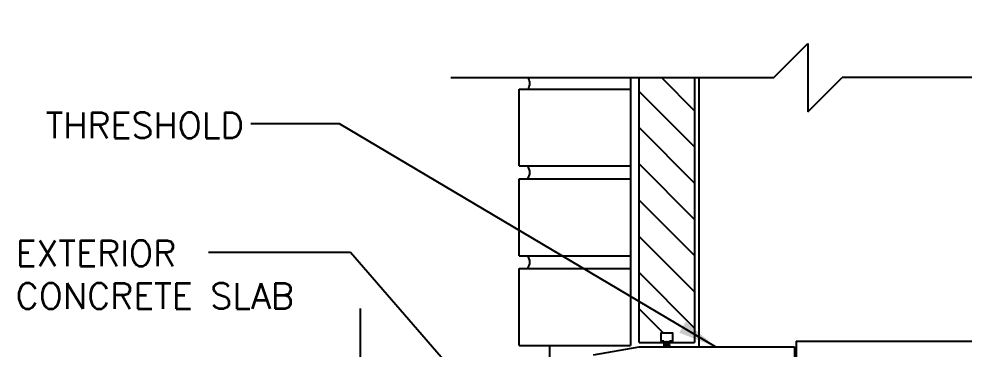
# Model space of a CAD drawing. Header units: inches. Extents: x 102.1 to 149, y 119.8 to 196.6.
# Drawn here: x 102.17 to 129.79, y 158.05 to 167.72 of the extents above; entities that cross this region are included whole.
import ezdxf
from ezdxf.enums import TextEntityAlignment as Align

# ---------------------------------------------------------------- set-up
doc = ezdxf.new("R2010")
doc.units = ezdxf.units.IN
doc.header["$LTSCALE"] = 0.5
doc.header["$MEASUREMENT"] = 0
for name, color, linetype in [('HATCH', 12, 'Continuous'), ('line25', 2, 'Continuous'), ('LINE9', 9, 'Continuous'), ('TEXT', 4, 'Continuous'), ('Web_Edge', 9, 'Continuous')]:
    doc.layers.add(name, color=color, linetype=linetype)
doc.styles.add('DIM', font='romans.shx', dxfattribs={"width": 0.7})
doc.styles.add('ROMANS', font='romans.shx', dxfattribs={"height": 0.75})
doc.dimstyles.new('ext_12', dxfattribs={"dimscale": 12, "dimtxt": 0.09375, "dimasz": 0.09375, "dimexe": 0.09375, "dimexo": 0.0625, "dimgap": 0.0625, "dimtad": 1, "dimdec": 1, "dimzin": 3, "dimdsep": 46, "dimlunit": 4, "dimtxsty": 'DIM', "dimcen": 0.09, "dimdle": 0.09375, "dimclrt": 4, "dimadec": 0, "dimazin": 0, "dimtfac": 1, "dimtdec": 1, "dimtmove": 2, "dimatfit": 3, "dimfxl": 1, "dimfrac": 2, "dimtolj": 1, "dimtzin": 0, "dimarcsym": 0})

msp = doc.modelspace()

# ---------------------------------------------------------------- hatches: boundary and pattern name
at = {"layer": 'HATCH'}
h = msp.add_hatch(dxfattribs=at)
h.set_pattern_fill('AR-CONC', color=256, scale=0.5)
h.set_pattern_definition([(49.99999999999999, (0, 0), (3.586300913003767, -0.3137606749129755), [0.375, -4.125]), (355, (0, 0), (-0.693756668065, 3.760960668500059), [0.3, -3.3]), (100.45144446, (0.298858405, -0.02614672), (2.89254423363556, 3.447199954843147), [0.3187009599999999, -3.505710559999999]), (46.18420000000001, (0, 1), (5.336206653357862, -0.8275964039653827), [0.5625, -6.1875]), (96.63563549, (0.444683725, 0.931033465), (4.673309728371142, 4.870593003872752), [0.47805171, -5.258568799999999]), (351.1841639899999, (0, 1), (4.673309725273866, 4.870593001349951), [0.45, -4.950000005]), (21, (0.5, 0.75), (2.984535260592308, -2.013094453326694), [0.375, -4.125]), (326.0000000000001, (0.5, 0.75), (1.216576659607909, 3.625750225234265), [0.3, -3.3]), (71.45144474, (0.74871127, 0.58224213), (4.201111883649856, 1.612655764031769), [0.31870095, -3.50571056]), (37.50000000000001, (0, 0), (0.06079927658645334, 1.664469269156557), [0, -3.26, 0, -3.35, 0, -3.3125]), (7.499999999999999, (0, 0), (1.315347687210743, 1.972058559411801), [0, -1.91, 0, -3.185, 0, -1.2625]), (327.5, (-1.115, 0), (2.669112180862045, -0.1127743586718988), [0, -1.25, 0, -3.9, 0, -5.175]), (317.5, (-1.615, 0), (2.915930846711931, 0.5005249116615886), [0, -1.625, 0, -2.59, 0, -3.675])])
h.paths.add_polyline_path([(129.911390501622, 195.6356003708626), (125.4390114133246, 195.6356003708626), (124.4390114133246, 194.6356003708626), (124.4390114133246, 196.6356003708626), (123.911390501622, 196.1079794591599), (123.911390501622, 192.8637504260712, 0.06439757034064272), (124.0213941217361, 192.7977909008075), (124.1113941217363, 192.7977909008144), (124.111394121739, 192.7560648408903, -0.2490694201792294), (124.2213941217546, 192.5489416891212), (124.2213941217583, 192.4814416891111, -0.4142135623888804), (124.1588941217583, 192.4189416891077), (124.1113941219728, 192.4189416891077), (124.1113941219682, 192.3489416891076), (124.2163941217499, 192.3489416891076, -0.1889729320647099), (124.3722631974383, 192.2540972007183, 0.1963228336438978), (124.8213941217989, 191.90783748059), (126.1432496906318, 191.6173419143349, 0.05779469062698702), (126.9113905016224, 191.5282554242425, 0.05779469062692096), (127.6795313126122, 191.6173419143349), (129.0013868814449, 191.90783748059, 0.1963228336439379), (129.4505178058056, 192.2540972007183, -0.1889729320647277), (129.606386881494, 192.3489416891076), (129.7113868812757, 192.3489416891076), (129.7113868812712, 192.4189416891077), (129.6638868814857, 192.4189416891077, -0.4142135623888804), (129.6013868814857, 192.4814416891111), (129.6013868814893, 192.5489416891212, -0.2490694201792406), (129.7113868815049, 192.7560648408903), (129.7113868815077, 192.7977909008144), (129.8013868815079, 192.7977909008075, 0.06439757034065217), (129.911390501622, 192.8637504260712)])
h.paths.add_polyline_path([(129.911390501622, 186.6451144335743), (129.911390501622, 188.7341329521441, 0.06439757034050198), (129.8013868815082, 188.8000924774077), (129.7113868815077, 188.8000924774008), (129.7113868815049, 188.8418185373249, -0.2490694201798115), (129.6013868814889, 189.0489416890944), (129.6013868814852, 189.1164416891045, -0.414213562388949), (129.6638868814853, 189.1789416891079), (129.7113868814831, 189.1789416891079), (129.7113868814785, 189.2489416891079), (129.6063868814936, 189.2489416891079, 0.1004604156419606), (129.212688411427, 189.1917789332606, -0.6014354320980371), (129.0931849412014, 189.296662275684, 2.18209482473847), (128.6831047873364, 189.0837528442349, -1), (128.5196762159076, 188.6752297701732, -0.2443795113559023), (128.0712683431007, 189.1959866746241, 0.05315652255485515), (127.9054288888836, 189.8100683065389, 0.2232530870738778), (127.7051011055049, 189.9749221574748), (127.6854827735525, 189.9792335501745, 0.9554715931101395), (127.5471987895588, 189.3857636148925, -0.7355925422348224), (127.5599836599937, 188.9277170377525, -0.08275514747013661), (126.911390501622, 188.8196279539728, -0.08275514747013697), (126.2627973432503, 188.9277170377525, -0.7355925422305359), (126.2755822136854, 189.3857636148917, 0.9554715931394435), (126.1372982296915, 189.9792335501745), (126.1176798977391, 189.9749221574748, 0.2232530870738234), (125.9173521143603, 189.810068306539, 0.0531565225548451), (125.7515126601433, 189.1959866746243, -0.2443795113559962), (125.3031047873363, 188.6752297701732, -1), (125.1396762159075, 189.0837528442348, 2.182094824737381), (124.7295960620423, 189.2966622756839, -0.6014354320940859), (124.6100925918176, 189.1917789332604, 0.1004604156421233), (124.2163941217504, 189.2489416891079), (124.1113941217654, 189.2489416891079), (124.1113941217609, 189.1789416891079), (124.1588941217587, 189.1789416891079, -0.4142135623889427), (124.2213941217587, 189.1164416891045), (124.2213941217551, 189.0489416890944, -0.2490694201798248), (124.111394121739, 188.8418185373249), (124.1113941217363, 188.8000924774008), (124.0213941217358, 188.8000924774077, 0.06439757034050204), (123.911390501622, 188.7341329521441), (123.911390501622, 186.6451144335743), (123.911390501622, 184.5560959150045, 0.06439757034050307), (124.0213941217358, 184.4901363897409), (124.1113941217363, 184.4901363897477), (124.111394121739, 184.4484103298236, -0.2490694201798126), (124.2213941217551, 184.2412871780541), (124.2213941217587, 184.1737871780441, -0.4142135623889448), (124.1588941217587, 184.1112871780407), (124.1113941217609, 184.1112871780407), (124.1113941217654, 184.0412871780407), (124.2163941217504, 184.0412871780407, 0.1004604156419142), (124.6100925918168, 184.0984499338878, -0.6014354320986738), (124.7295960620425, 183.9935665914646, 2.182094824738538), (125.1396762159076, 184.2064760229136, -1), (125.3031047873364, 184.6149990969753, -0.2443795113558765), (125.7515126601432, 184.0942421925245, 0.05315652255487623), (125.9173521143604, 183.4801605606094, 0.2232530870737536), (126.1176798977391, 183.3153067096737), (126.1372982296915, 183.3109953169741, 0.9554715931101506), (126.2755822136852, 183.904465252256, -0.7355925422348171), (126.2627973432503, 184.362511829396, -0.08275514747013657), (126.911390501622, 184.4706009131757, -0.082755147470137), (127.5599836599937, 184.362511829396, -0.7355925422305357), (127.5471987895585, 183.9044652522568, 0.9554715931394591), (127.6854827735525, 183.3109953169741), (127.7051011055048, 183.3153067096737, 0.2232530870733131), (127.9054288888834, 183.4801605606089, 0.05315652255490013), (128.0712683431007, 184.0942421925242, -0.2443795113559932), (128.5196762159077, 184.6149990969753, -1), (128.6831047873364, 184.2064760229137, 2.182094824737266), (129.0931849412016, 183.9935665914646, -0.6014354320937926), (129.2126884114263, 184.0984499338882, 0.1004604156421326), (129.6063868814936, 184.0412871780407), (129.7113868814785, 184.0412871780407), (129.7113868814831, 184.1112871780407), (129.6638868814853, 184.1112871780407, -0.4142135623889552), (129.6013868814852, 184.1737871780441), (129.6013868814889, 184.2412871780541, -0.2490694201798239), (129.7113868815049, 184.4484103298236), (129.7113868815077, 184.4901363897477), (129.8013868815082, 184.4901363897409, 0.06439757034050433), (129.911390501622, 184.5560959150045)])
h.paths.add_polyline_path([(129.911390501622, 180.4264784410774, 0.06439757034064743), (129.8013868815079, 180.492437966341), (129.7113868815077, 180.4924379663341), (129.7113868815049, 180.5341640262582, -0.2490694201792297), (129.6013868814893, 180.7412871780274), (129.6013868814857, 180.8087871780374, -0.4142135623888782), (129.6638868814857, 180.8712871780408), (129.7113868812712, 180.8712871780408), (129.7113868812757, 180.9412871780409), (129.606386881494, 180.9412871780409, -0.1889729320646416), (129.4505178058056, 181.0361316664302, 0.196322833643969), (129.0013868814449, 181.3823913865585), (127.6795313126137, 181.6728869528133, 0.05779469062710307), (126.9113905016215, 181.7619734429061, 0.05779469062703695), (126.1432496906303, 181.6728869528133), (124.8213941217991, 181.3823913865585, 0.196322833643976), (124.3722631974383, 181.0361316664302, -0.1889729320646373), (124.2163941217499, 180.9412871780409), (124.1113941219682, 180.9412871780409), (124.1113941219728, 180.8712871780408), (124.1588941217583, 180.8712871780408, -0.4142135623888782), (124.2213941217583, 180.8087871780374), (124.2213941217546, 180.7412871780274, -0.249069420179241), (124.111394121739, 180.5341640262582), (124.1113941217363, 180.4924379663341), (124.0213941217361, 180.492437966341, 0.06439757034064766), (123.911390501622, 180.4264784410774), (123.911390501622, 177.6451144335744), (124.536390501622, 177.6451144335744), (124.536390501622, 177.6951144335744), (126.4863905016218, 177.6951144335744, 0.4142135623730951), (126.6113905016218, 177.8201144335744), (126.6113905016218, 177.8951144335747, -1), (127.2113905016217, 177.8951144335747), (127.2113905016217, 177.8201144335744, 0.4142135623730929), (127.3363905016217, 177.6951144335744), (129.286390501622, 177.6951144335744), (129.286390501622, 177.6451144335746), (129.911390501622, 177.6451144335746)])
h.paths.add_polyline_path([(129.6873087901346, 157.0570409071646), (129.7873087901344, 157.0570409071645), (129.7873087901347, 157.0870409071647, -0.4142135623728194), (129.8373087901347, 157.1370409071646), (129.9633957466562, 157.1370409071645), (130.0123087901344, 157.2870409071646, -0.6000000000330334), (130.1123087901362, 157.2870409071603), (130.1873087901354, 157.057040907162), (130.1873087901354, 157.7857740237109), (124.1873087901354, 157.7857740237109), (124.1873087901354, 157.0570409071672), (124.262308790133, 157.2870409071602, -0.6000000000335998), (124.3623087901348, 157.2870409071646), (124.4112218336129, 157.1370409071645), (124.5373087901344, 157.1370409071646, -0.4142135623738988), (124.5873087901345, 157.0870409071645), (124.5873087901346, 157.0570409071645), (124.6873087901346, 157.0570409071646), (124.6873087901334, 156.1289536135871), (127.577574162862, 155.6129406820588, -0.1567599104768909), (128.3907965796847, 155.1870360029472, -0.1960606461050439), (128.7955945044202, 155.5777978116199, -1), (128.959023075849, 155.1692747375584, 2.127292751064862), (129.3716087526194, 154.944784109659, -0.311310413433406), (129.4281682491645, 155.0749279979355, 0.2589583704863703), (129.687308790138, 155.5417264288407)])
h.paths.add_polyline_path([(132.1873087901354, 157.285774023711), (130.8748087901354, 157.285774023711), (130.8748087901354, 157.7857740237109), (130.1873087901354, 157.7857740237109), (130.1873087901354, 147.785774023711), (130.6873087901354, 147.785774023711), (132.1873087901354, 155.7143454522823)])
h.paths.add_polyline_path([(142.233910034343, 156.7857740237109), (142.233910034343, 157.7857740237109), (132.8123087901354, 157.7857740237109), (132.8123087901354, 153.7851647115352), (142.233910034343, 153.7857740237109), (142.233910034343, 154.7857740237109), (143.233910034343, 155.7857740237109), (141.233910034343, 155.7857740237109)])
h.paths.add_polyline_path([(127.5775741628603, 155.6129406820591), (124.6873087901334, 156.1289536135871), (124.6873087901311, 155.5417264288406, 0.2589583704863525), (124.9464493311047, 155.0749279979355, -0.311310413432942), (125.0030088276496, 154.9447841096591, 2.127292751063226), (125.4155945044202, 155.1692747375588, -1), (125.5790230758491, 155.5777978116204, -0.3253062266850383), (126.0455978171113, 154.8356318818138, 0.1048804382402392), (126.2179936507061, 154.0238204544855, 1.422913243113593), (126.5515005021978, 154.4909052462453, -0.7355925422348368), (126.5387156317629, 154.9489518233853, -0.08275514747013536), (127.1873087901346, 155.0570409071651, -0.08275514747013614), (127.8359019485063, 154.9489518233854, -0.7355925422305463), (127.8231170780712, 154.4909052462461, 1.422913243107119), (128.1566239295633, 154.0238204544856, 0.1048804382403371), (128.3290197631578, 154.8356318818147, -0.1214965604512347), (128.3907965796847, 155.1870360029471, 0.1567599104772022)])
h.paths.add_polyline_path([(124.1873087901346, 155.6570409071646), (124.1873087901346, 156.2182210103452), (122.1873087901354, 156.5752905973782), (122.1873087901354, 155.7143454522823), (123.6873087901354, 147.785774023711), (124.1873087901346, 147.785774023711)])
h.paths.add_polyline_path([(124.1873087901346, 157.0570409071646), (124.1873087901354, 157.7857740237109), (123.4998087901354, 157.7857740237109), (123.4998087901354, 157.285774023711), (122.1873087901354, 157.285774023711), (122.1873087901354, 156.5752905973782), (124.1873087901346, 156.2182210103452)])
h.paths.add_polyline_path([(121.0623087901354, 156.7761422400844), (120.0699775472927, 156.9533078936254, 0.8731750859464362), (119.3327901683166, 155.0878332316724), (121.0623087901354, 154.6244101136614)], flags=17)
h.paths.add_polyline_path([(120.0699775472927, 156.9533078936254), (121.0623087901354, 156.7761422400844), (121.0623087901354, 157.7857740237109), (119.0623087901334, 157.7857740237109), (118.9527752344164, 157.785774023711), (117.0623087901354, 157.7857740237109), (117.0623087901354, 152.7857740237108, 0.05006467142677141), (117.162066934561, 151.7919783923681), (121.0623087901354, 151.920293205214), (121.0623087901354, 154.6244101136614), (119.3327901683166, 155.0878332316724, -0.8731750859464357)])
h.paths.add_polyline_path([(117.0623087901354, 157.7857740237109), (116.8748087901374, 157.7857740237109), (112.1407075459321, 157.6300259091996), (112.1407075459321, 156.0260260753875), (111.1407075459321, 155.0260260753875), (113.1407075459321, 155.0260260753875), (112.1407075459318, 154.0260260753873), (112.140707545932, 151.62677971648), (117.162066934561, 151.7919783923681, -0.05006467142677271), (117.0623087901354, 152.7857740237109)])
h.paths.add_polyline_path([(127.0723079168205, 152.122850218581, 0.4135815915222513), (126.6973087901348, 152.4970409071651), (125.3123087901278, 152.4970409071647, 0.414213562372782), (124.6873087901278, 151.8720409071653), (124.6873087901282, 151.3453131875431, 0.5490706967576111), (125.2212626186856, 151.0056682547266), (126.233585818792, 151.4794355123757, -0.05309424434829543), (126.684126971953, 151.6345793805256, 0.3501185222392586)])
h.paths.add_polyline_path([(126.6841269719529, 153.5395024338045, -0.05309424434837755), (126.2335858187913, 153.6946463019547), (125.2212626186854, 154.1684135596028, 0.549070696755492), (124.6873087901282, 153.8287686267884), (124.6873087901278, 153.3020409071646, 0.4142135623730951), (125.3123087901278, 152.6770409071646), (126.6973087901349, 152.6770409071647, 0.08565169356292952), (126.822992936368, 152.698730143975, 0.3167107476719508), (127.0723079168199, 153.0512315954252, 0.3501185224210103)])
h.paths.add_polyline_path([(128.8216456999203, 154.0131736251454), (128.141031761478, 153.6946463019547, -0.05309424434838185), (127.6904906083162, 153.5395024338046, 0.3501185219251722), (127.3023096634475, 153.0512315963089, 0.413581591959217), (127.6773087901344, 152.6770409071651), (128.8216456999203, 152.6770409071651)])
h.paths.add_polyline_path([(129.6873087901409, 153.8287686267888, 0.5490706967555707), (129.1533549615837, 154.1684135596032), (128.8216456999203, 154.0131736251451), (128.8216456999203, 152.6770409071651), (129.0623087901414, 152.6770409071651, 0.414213562373713), (129.6873087901414, 153.3020409071664)])
h.paths.add_polyline_path([(129.0623087901414, 152.4970409071647), (128.8216456999203, 152.4970409071647), (128.8216456999203, 151.1609081891845), (129.1533549615836, 151.0056682547271, 0.5490706967567447), (129.6873087901409, 151.3453131875426), (129.6873087901414, 151.8720409071629, 0.4142135623738939)])
h.paths.add_polyline_path([(128.8216456999203, 152.4970409071651), (127.6773087901344, 152.4970409071651, 0.4135815916821989), (127.3023096634484, 152.122850218376, 0.3501185221241567), (127.6904906083162, 151.6345793805257, -0.05309424434846603), (128.1410317614786, 151.4794355123751), (128.8216456999203, 151.1609081891846)])
h.paths.add_polyline_path([(128.1410317329149, 151.280698561068, 0.09336927207723228), (127.3341833917988, 151.4880300299278, 0.0163324644057884), (127.1873087901347, 151.4928289596865, 0.1098692816785022), (126.2335858473544, 151.2806985610685), (124.9753703541793, 150.6918537174858, 0.2910966595425651), (124.6873087901232, 150.2389938060686), (124.6873087901211, 149.0981240237108), (124.8073087901204, 148.898124023711), (124.8073087901204, 148.7857740237108), (124.8073087901204, 148.6734240237109), (124.6873087901211, 148.4734240237112), (124.6873087901232, 147.3325542413534, 0.2910966595426472), (124.9753703541795, 146.8796943299361), (126.2335858473543, 146.290849486354, 0.1098692816784893), (127.1873087901345, 146.0787190877359, 0.109869281678503), (128.1410317329148, 146.2908494863539), (129.3992472260897, 146.8796943299361, 0.2910966595426451), (129.6873087901459, 147.3325542413534), (129.6873087901481, 148.4734240237112), (129.5673087901488, 148.6734240237109), (129.5673087901488, 148.7857740237112), (129.5673087901488, 148.898124023711), (129.6873087901481, 149.0981240237108), (129.6873087901459, 150.2389938060686, 0.2910966595426471), (129.3992472260897, 150.6918537174859)])
h.paths.add_polyline_path([(127.0723079168166, 145.4486978267818, 0.3501185233952336), (126.6841269719529, 145.9369686668967, -0.05309424434846796), (126.2335858187905, 146.0921125350473), (125.2212626186856, 146.5658797926953, 0.5490706967567552), (124.6873087901282, 146.2262348598799), (124.6873087901278, 145.6995071402595, 0.4142135623741072), (125.3123087901277, 145.0745071402573), (126.6973087901348, 145.0745071402574, 0.413581589914761)])
h.paths.add_polyline_path([(127.0723079168172, 144.5203164532032, 0.4135815903278907), (126.6973087901348, 144.8945071402573), (125.3123087901278, 144.8945071402574, 0.414213562373734), (124.6873087901278, 144.269507140256), (124.6873087901282, 143.7427794206332, 0.5490706967552504), (125.2212626186855, 143.4031344878193), (126.233585818792, 143.876901745468, -0.05309424434829472), (126.684126971953, 144.0320456136179, 0.3501185230977625)])
h.paths.add_polyline_path([(129.0623087901414, 144.8945071402574), (127.6773087901344, 144.8945071402573, 0.4135815917278999), (127.3023096634482, 144.5203164514097, 0.3501185220912895), (127.6904906083162, 144.0320456136179, -0.05309424434837959), (128.1410317614779, 143.8769017454677), (129.1533549615837, 143.4031344878193, 0.5490706967555967), (129.6873087901409, 143.7427794206336), (129.6873087901414, 144.2695071402574, 0.4142135623730851)])
h.paths.add_polyline_path([(129.6873087901414, 145.6995071402566), (129.6873087901409, 146.2262348598788, 0.5490706967576116), (129.1533549615836, 146.5658797926953), (128.1410317614773, 146.0921125350467, -0.05309424434829649), (127.6904906083162, 145.9369686668968, 0.3501185217399756), (127.3023096634468, 145.4486978297311, 0.4135815922168686), (127.6773087901344, 145.0745071402574), (129.0623087901414, 145.0745071402573, 0.414213562372782)])
h.paths.add_polyline_path([(130.0123087901344, 140.2845071402573), (129.9633957466562, 140.4345071402574), (129.8373087901347, 140.4345071402573, -0.4142135623728349), (129.7873087901347, 140.4845071402573), (129.7873087901344, 140.5145071402574), (129.6873087901346, 140.5145071402574), (129.687308790138, 142.0298216185813, 0.2589583704863586), (129.4281682491645, 142.4966200494864, -0.311310413433342), (129.3716087526195, 142.626763937763, 2.127292751064594), (128.959023075849, 142.4022733098636, -1), (128.7955945044201, 141.993750235802, -0.3253062266838548), (128.3290197631578, 142.7359161656056, 0.1048804382406534), (128.1566239295629, 143.5477275929371, 1.422913243112999), (127.8231170780714, 143.0806428011771, -0.7355925422347986), (127.8359019485063, 142.6225962240371, -0.08275514747013513), (127.1873087901346, 142.5145071402574, -0.082755147470136), (126.5387156317629, 142.6225962240371, -0.7355925422305463), (126.551500502198, 143.0806428011763, 1.422913243113893), (126.2179936507054, 143.5477275929354, 0.1048804382401101), (126.0455978171113, 142.735916165608, -0.3253062266848016), (125.579023075849, 141.993750235802, -1), (125.4155945044202, 142.4022733098635, 2.127292751064799), (125.0030088276498, 142.626763937763, -0.3113104134334046), (124.9464493311047, 142.4966200494865, 0.2589583704863638), (124.6873087901311, 142.0298216185813), (124.6873087901346, 140.5145071402574), (124.5873087901346, 140.5145071402574), (124.5873087901345, 140.4845071402574, -0.4142135623739002), (124.5373087901344, 140.4345071402573), (124.4112218336129, 140.4345071402574), (124.3623087901348, 140.2845071402573, -0.6000000000335318), (124.262308790133, 140.2845071402618), (124.1873087901354, 140.5145071402548), (124.1873087901354, 139.785774023711), (124.1873087901354, 137.6967555051414, 0.06439757034050099), (124.2973124102492, 137.6307959798777), (124.3873124102498, 137.6307959798846), (124.3873124102525, 137.5890699199605, -0.2490694201798233), (124.4973124102685, 137.381946768191), (124.4973124102722, 137.3144467681809, -0.4142135623889459), (124.4348124102722, 137.2519467681776), (124.3873124102743, 137.2519467681776), (124.3873124102789, 137.1819467681776), (124.4923124102638, 137.1819467681776, 0.1004604156417475), (124.8860108803296, 137.2391095240245, -0.6014354321012948), (125.005514350556, 137.1342261816014, 2.182094824738559), (125.415594504421, 137.3471356130505, -1), (125.5790230758499, 137.7556586871122, -0.2443795113569262), (126.0274309486572, 137.2349017826583, 0.0531565225545704), (126.1932704028736, 136.6208201507469, 0.2232530870741715), (126.3935981862525, 136.4559662998107), (126.413216518205, 136.4516549071109, 0.9554715931099265), (126.5515005021986, 137.0451248423929, -0.7355925422348771), (126.5387156317638, 137.5031714195329, -0.08275514747013629), (127.1873087901354, 137.6112605033126, -0.08275514747013575), (127.8359019485071, 137.5031714195329, -0.7355925422305454), (127.823117078072, 137.0451248423937, 0.9554715931388685), (127.9614010620657, 136.4516549071109), (127.9810193940187, 136.4559662998107, 0.2232530870809645), (128.1813471774004, 136.6208201507549, 0.0531565225541781), (128.3471866316144, 137.2349017826621, -0.2443795113556076), (128.7955945044211, 137.7556586871122, -1), (128.9590230758499, 137.3471356130506, 2.182094824737294), (129.3691032297151, 137.1342261816015, -0.6014354319902104), (129.4886066999149, 137.239109524034, 0.1004604156488287), (129.882305170007, 137.1819467681776), (129.987305169992, 137.1819467681776), (129.9873051699965, 137.2519467681776), (129.9398051699987, 137.2519467681776, -0.4142135623889219), (129.8773051699987, 137.3144467681809), (129.8773051700023, 137.381946768191, -0.2490694201798158), (129.9873051700184, 137.5890699199605), (129.9873051700211, 137.6307959798846), (130.0773051700216, 137.6307959798777, 0.06439757034051692), (130.1873087901354, 137.6967555051414), (130.1873087901354, 139.785774023711), (130.1873087901354, 140.51450714026), (130.1123087901362, 140.2845071402617, -0.6000000000330391)])
h.paths.add_polyline_path([(129.8773051699991, 133.9494467681744, -0.4142135623888782), (129.9398051699991, 134.0119467681777), (129.9873051697846, 134.0119467681777), (129.9873051697892, 134.0819467681778), (129.8823051700075, 134.0819467681778, -0.1889729320669878), (129.7264360943179, 134.1767912565692, 0.196322833643166), (129.2773051699583, 134.5230509766954), (127.9554496011271, 134.8135465429502, 0.05779469062710112), (127.187308790135, 134.9026330330429, 0.05779469062704928), (126.4191679791436, 134.8135465429502), (125.0973124103125, 134.5230509766954, 0.1963228336439539), (124.6481814859518, 134.1767912565671, -0.1889729320646827), (124.4923124102634, 134.0819467681778), (124.3873124104817, 134.0819467681778), (124.3873124104862, 134.0119467681777), (124.4348124102717, 134.0119467681777, -0.4142135623888346), (124.4973124102717, 133.9494467681744), (124.4973124102681, 133.8819467681643, -0.2490694201792504), (124.3873124102525, 133.6748236163951), (124.3873124102498, 133.633097556471), (124.2973124102496, 133.6330975564779, 0.06439757034064163), (124.1873087901354, 133.5671380312143), (124.1873087901354, 132.0406391250398), (126.1873087901378, 132.0406391250398), (127.1873087901378, 133.0406391250398), (127.1873087901378, 131.0406391250398), (127.7663335277383, 131.6196638626404), (128.1873087901378, 132.0406391250398), (130.1873087901354, 132.0406391250398), (130.1873087901354, 133.5671380312143, 0.06439757034065174), (130.0773051700213, 133.6330975564779), (129.9873051700211, 133.633097556471), (129.9873051700184, 133.6748236163951, -0.2490694201792348), (129.8773051700028, 133.8819467681643)])
h = msp.add_hatch(dxfattribs=at)
h.set_pattern_fill('ANSI31', color=256, scale=6, style=0)
h.set_pattern_definition([(135, (242.200781003243, 2.313921064376501), (0.5303300858899106, 0.5303300858899107), [])])
h.paths.add_polyline_path([(121.2614333233646, 158.5245124874856), (121.2614333233646, 158.2838475537572), (121.1809119124931, 158.2838475537572), (121.1809119124931, 158.2413871125392), (121.2614333233646, 158.2413871125392), (121.9128905016215, 158.2413871125392), (121.9128905016215, 165.9966942286425), (120.2878905016215, 165.9966942286425), (120.2878905016215, 158.2413871125392), (121.0109250854282, 158.2413871125392), (121.0109250854282, 158.2838475537572), (120.9393476798784, 158.2838475537572), (120.9393476798784, 158.5245124874856)])

# ---------------------------------------------------------------- linework, layer by layer
msp.add_line((122.0378905016213, 165.9966942286425), (122.0378905016215, 158.1163871125392), dxfattribs=at)
for centre, radius, start, end in [((120.717640135548, 158.2100418181753), 0.3068229430437548, 342.2273827150665, 13.91890338115818), ((121.4783056586698, 158.2100418181753), 0.4630729430437548, 170.8289423248234, 191.6683367902312), ((120.717640135548, 158.2100418181753), 0.3224479430437548, 343.1151568187174, 13.23184447143968), ((121.4783056586698, 158.2100418181753), 0.4474479430437548, 170.5057743232566, 192.0818379321123), ((120.717640135548, 158.2100418181753), 0.3380729430437548, 343.9172640672181, 12.60996965171743), ((121.4783056586698, 158.2100418181753), 0.4318229430437548, 170.1588800684636, 192.5259747279392), ((120.717640135548, 158.2100418181753), 0.3536979430437548, 344.6456884602736, 12.04435362709172), ((121.4783056586698, 158.2100418181753), 0.4161979430437548, 169.7855322324173, 193.0043148423526), ((120.717640135548, 158.2100418181753), 0.3693229430437548, 345.3102525542045, 11.52764061186408), ((121.4783056586698, 158.2100418181753), 0.4005729430437548, 169.3825662271099, 193.5210080046949), ((120.717640135548, 158.2100418181753), 0.3849479430437548, 345.9190888887349, 11.05371168029835), ((121.4783056586698, 158.2100418181753), 0.3849479430437548, 168.9462883197016, 194.0809111112651), ((120.717640135548, 158.2100418181753), 0.4005729430437548, 346.4789919953052, 10.61743377289008), ((121.4783056586698, 158.2100418181753), 0.3693229430437548, 168.4723593881359, 194.6897474457955), ((120.717640135548, 158.2100418181753), 0.4161979430437548, 346.9956851576474, 10.21446776758272), ((121.4783056586698, 158.2100418181753), 0.3536979430437548, 167.9556463729083, 195.3543115397264), ((120.717640135548, 158.2100418181753), 0.4318229430437548, 347.4740252720608, 9.841119931536406), ((121.4783056586698, 158.2100418181753), 0.3380729430437548, 167.3900303482826, 196.0827359327819), ((120.717640135548, 158.2100418181753), 0.4474479430437548, 347.9181620678877, 9.494225676743435), ((121.4783056586698, 158.2100418181753), 0.3224479430437548, 166.7681555285603, 196.8848431810194), ((120.717640135548, 158.2100418181753), 0.4630729430437548, 348.3316632097689, 9.171057675176625), ((121.4783056586698, 158.2100418181753), 0.3068229430437548, 166.0810966188418, 197.7726172849333)]:
    msp.add_arc(centre, radius, start, end, dxfattribs=at)
at = {"layer": 'line25', "color": 12}
for p, q in [((120.0363905016218, 165.9966942286425), (120.0363905016219, 158.1607740237108)), ((116.786390501622, 165.6607740237109), (120.0363905016221, 165.6607740237109)), ((116.786390501622, 163.4107740237109), (116.786390501622, 165.6607740237109)), ((116.786390501622, 163.4107740237109), (120.0363905016221, 163.4107740237109)), ((116.786390501622, 163.0357740237109), (120.0363905016221, 163.0357740237109)), ((116.786390501622, 160.7857740237109), (116.7863905016221, 163.0357740237109)), ((116.786390501622, 160.7857740237109), (120.0363905016221, 160.7857740237109)), ((116.786390501622, 158.1607740237108), (116.786390501622, 160.4107740237109)), ((116.786390501622, 160.4107740237109), (120.0363905016219, 160.4107740237109)), ((116.786390501622, 158.1607740237108), (120.0363905016219, 158.1607740237108)), ((117.6781014141796, 157.7857740237108), (117.6781014141796, 158.1607740237108))]:
    msp.add_line(p, q, dxfattribs=at)
at = {"layer": 'line25'}
for p, q in [((120.2878905016215, 158.2413871125392), (120.2878905016215, 165.9966942286425)), ((121.9128905016215, 165.9966942286425), (121.9128905016215, 158.2413871125392)), ((121.0109250854282, 158.2838475537572), (120.9393476798784, 158.2838475537572)), ((121.0109250854282, 158.2413871125392), (121.0109250854282, 158.2838475537572)), ((121.1809119124931, 158.2413871125392), (121.1809119124931, 158.2838475537572)), ((121.1809119124931, 158.2838475537572), (121.2614333233646, 158.2838475537572)), ((120.2878905016215, 158.2413871125392), (121.0109250854282, 158.2413871125392)), ((121.1809119124931, 158.2413871125392), (121.9128905016215, 158.2413871125392))]:
    msp.add_line(p, q, dxfattribs=at)
msp.add_lwpolyline([(121.0109250854282, 158.2838475537572), (120.9393476798784, 158.2838475537572), (120.9393476798784, 158.5245124874856), (121.2614333233646, 158.5245124874856), (121.2614333233646, 158.2838475537572), (121.1809119124931, 158.2838475537572)], dxfattribs=at)
at = {"layer": 'line25', "color": 12}
for centre, radius, start, end in [((116.8330308342357, 165.8287341261767), 0.2637531996767256, 320.4458029078287, 39.55419709215776), ((116.7716296578696, 163.2232740237109), 0.3244295830907436, 324.6943970508988, 35.3056029490929), ((116.7716296578696, 160.5982740237109), 0.3244295830907436, 324.6943970508988, 35.3056029490929)]:
    msp.add_arc(centre, radius, start, end, dxfattribs=at)
at = {"layer": 'LINE9'}
for p, q in [((124.223890501622, 165.9966942286426), (125.223890501622, 166.9966942286426)), ((125.223890501622, 166.9966942286426), (125.223890501622, 164.9966942286426)), ((114.7863905016221, 165.9966942286424), (124.223890501622, 165.9966942286426)), ((125.223890501622, 164.9966942286426), (126.223890501622, 165.9966942286426)), ((135.661390501622, 165.9966942286426), (126.223890501622, 165.9966942286426)), ((112.1407075459321, 159.2418807695482), (112.1407075459321, 156.0260260753875)), ((124.8805524713365, 158.2857740237109), (124.8805524713365, 157.7857740237109)), ((118.9527752344165, 157.8809702685753), (120.2878905016215, 158.1163871125393)), ((120.2878905016215, 158.1163871125393), (124.8277752344161, 158.1163871125393)), ((124.8277752344161, 158.1163871125393), (124.8277752344161, 157.785774023711))]:
    msp.add_line(p, q, dxfattribs=at)
at = {"layer": 'Web_Edge'}
msp.add_line((124.8805524713365, 158.2857740237109), (142.233910034343, 158.2857740237109), dxfattribs=at)

# ---------------------------------------------------------------- texts
at = {"layer": 'TEXT', "style": 'ROMANS'}
msp.add_text('THRESHOLD ', height=0.75, dxfattribs=at).set_placement((109.2477875842127, 164.600108218471), align=Align.MIDDLE_RIGHT)
at = {"layer": 'TEXT', "insert": (102.0692161556413, 160.2327813188152), "char_height": 0.75, "width": 10.24833304287701, "attachment_point": 4, "style": 'ROMANS'}
msp.add_mtext('EXTERIOR CONCRETE SLAB', dxfattribs=at)

# ---------------------------------------------------------------- leaders
at = {"layer": 'TEXT'}
for points in [[(128.0173987910226, 154.3479777530592), (137.0549323353853, 166.5463575521927), (143.8155167790915, 166.5463575521926)], [(122.5253027055191, 158.1163871125392), (111.5323813442818, 164.6473884867279), (108.943448180971, 164.6473884867279)], [(115.6429187727669, 156.5051219220816), (111.8603109424163, 160.8746202723734), (107.7035990155394, 160.8746202723734)]]:
    msp.add_leader(points, dimstyle='ext_12', override={"dimgap": 0.0625, "dimtad": 0}, dxfattribs=at)

doc.saveas('drawing.dxf')
